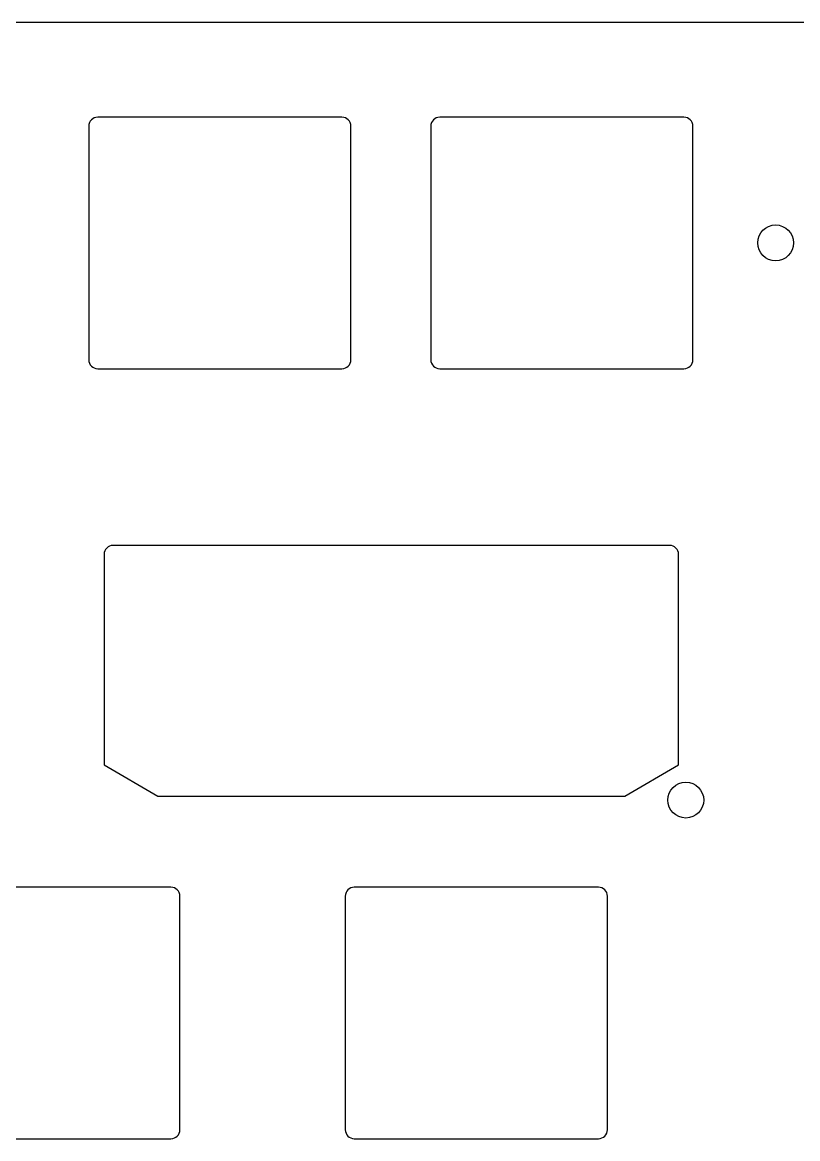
# Model space of a CAD drawing. Header units: millimetres. Extents: x -11 to 340, y -118 to 18.
# Drawn here: x 236.6 to 279.8, y -49.9 to 12.3 of the extents above; entities that cross this region are included whole.
import ezdxf

# ---------------------------------------------------------------- set-up
doc = ezdxf.new("R2010")
doc.units = ezdxf.units.MM
doc.header["$MEASUREMENT"] = 0
doc.layers.get('0').update_dxf_attribs({"linetype": 'CONTINUOUS'})
doc.layers.add('BLACK', color=7, linetype='CONTINUOUS')

msp = doc.modelspace()

# ---------------------------------------------------------------- linework, layer by layer
for points in [[(240.35, 6.5), (240.35, -6.5, 0.414212391), (240.85, -7), (254.45, -7, 0.414213562), (254.95, -6.5), (254.95, 6.5, 0.414213562), (254.45, 7), (240.85, 7, 0.414212391)], [(241.2, -17.3375), (241.2, -29.0555), (244.2, -30.7875), (270.2, -30.7875), (273.2, -29.0555), (273.2, -17.3375, 0.414213562), (272.7, -16.8375), (241.7, -16.8375, 0.414212391)], [(254.6375, -36.3625), (254.6375, -49.3625, 0.414212391), (255.1375, -49.8625), (268.7375, -49.8625, 0.414213562), (269.2375, -49.3625), (269.2375, -36.3625, 0.414213562), (268.7375, -35.8625), (255.1375, -35.8625, 0.414212391)]]:
    msp.add_lwpolyline(points, format="xyb", close=True)
msp.add_circle((273.6, -31.0125), 1)
at = {"layer": 'BLACK', "linetype": 'Continuous'}
for p, q in [((172.55, 12.28), (300.3125, 12.28)), ((273.5, 7), (259.9, 7)), ((259.4, 6.5), (259.4, -6.5)), ((274, -6.5), (274, 6.5)), ((259.9, -7), (273.5, -7)), ((244.925, -35.8625), (231.325, -35.8625)), ((245.425, -49.3625), (245.425, -36.3625)), ((231.325, -49.8625), (244.925, -49.8625))]:
    msp.add_line(p, q, dxfattribs=at)
at = {"layer": 'BLACK'}
msp.add_circle((278.60625, 0), 1, dxfattribs=at)
for centre, start, end in [((259.9, 6.5), 90, 180), ((273.5, 6.5), 0, 90), ((259.9, -6.5), 180, 270), ((273.5, -6.5), 270, 0), ((244.925, -36.3625), 0, 90), ((244.925, -49.3625), 270, 0)]:
    msp.add_arc(centre, 0.5, start, end, dxfattribs=at)

doc.saveas('drawing.dxf')
